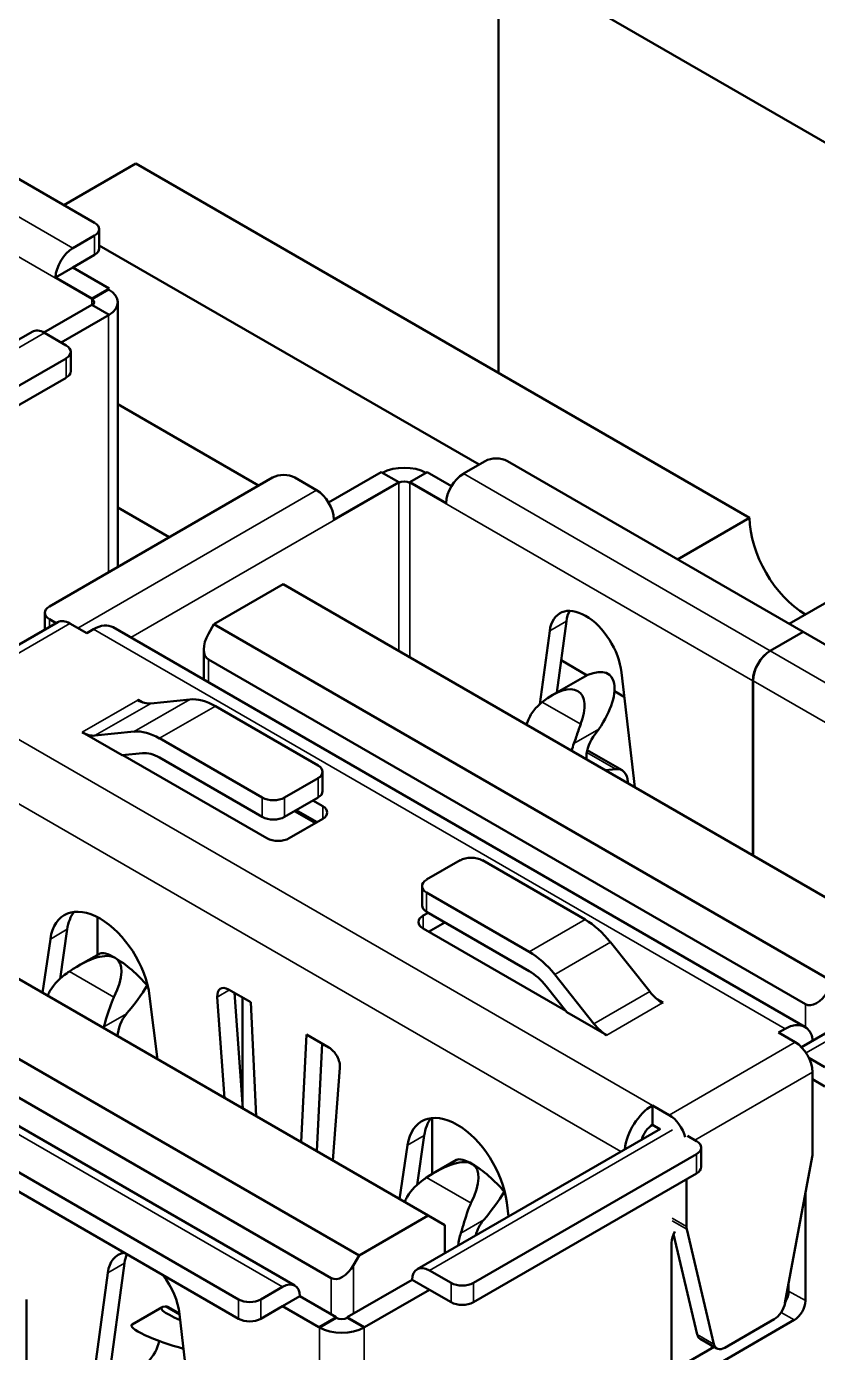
# Model space of a CAD drawing. Header units: millimetres. Extents: x 3137 to 5094, y 789 to 1822.
# Drawn here: x 3994.74 to 4004.76, y 1563.65 to 1580.45 of the extents above; entities that cross this region are included whole.
import ezdxf

# ---------------------------------------------------------------- set-up
doc = ezdxf.new("R2010")
doc.units = ezdxf.units.MM
doc.header["$LTSCALE"] = 1.8
doc.layers.add('외형선(ISO)', color=7, linetype='Continuous', lineweight=50)
doc.layers.add('좁은 외형선(ISO)', color=7, linetype='Continuous', lineweight=35)

msp = doc.modelspace()

# ---------------------------------------------------------------- linework, layer by layer
at = {"layer": '외형선(ISO)'}
for p, q in [((4006.729, 1577.897), (4001.426, 1580.958)), ((4000.718, 1580.55), (4000.718, 1576.059)), ((3995.599, 1577.962), (3991.852, 1580.125)), ((3996.122, 1578.713), (3995.21, 1578.186)), ((4003.9, 1574.222), (3996.122, 1578.713)), ((3995.323, 1577.639), (3995.599, 1577.799)), ((3995.658, 1577.88), (3995.658, 1577.635)), ((4000.471, 1574.896), (3995.658, 1577.675)), ((3995.323, 1577.394), (3995.599, 1577.554)), ((3995.104, 1577.268), (3995.323, 1577.394)), ((3995.104, 1577.268), (3995.564, 1577.003)), ((3995.323, 1577.394), (3995.783, 1577.129)), ((3995.783, 1577.129), (3995.564, 1577.003)), ((3995.776, 1577.117), (3995.564, 1576.994)), ((3995.893, 1576.953), (3995.893, 1573.6)), ((3995.564, 1576.921), (3994.956, 1576.57)), ((3995.783, 1576.794), (3995.175, 1576.443)), ((3995.564, 1576.921), (3995.783, 1576.794)), ((3991.83, 1574.862), (3994.808, 1576.581)), ((3995.238, 1576.406), (3994.963, 1576.566)), ((3995.297, 1576.325), (3995.297, 1576.08)), ((3992.41, 1574.61), (3995.238, 1576.243)), ((3992.41, 1574.365), (3995.238, 1575.998)), ((3995.893, 1575.661), (3997.678, 1574.631)), ((4000.549, 1574.941), (4000.273, 1574.782)), ((4004.579, 1572.777), (4000.832, 1574.941)), ((3998.565, 1574.416), (3999.233, 1574.802)), ((3999.233, 1574.802), (3999.453, 1574.675)), ((3999.594, 1574.675), (3999.813, 1574.802)), ((3999.813, 1574.802), (4000.122, 1574.624)), ((3997.855, 1574.733), (3995.026, 1573.1)), ((3998.413, 1574.573), (3998.137, 1574.733)), ((3998.632, 1574.202), (3999.453, 1574.675)), ((3999.594, 1574.675), (4000.054, 1574.41)), ((3996.546, 1573.977), (3995.893, 1574.355)), ((4003.9, 1574.222), (4002.988, 1573.696)), ((4005.315, 1573.406), (4004.402, 1572.879)), ((3997.112, 1572.875), (3997.989, 1573.381)), ((4005.838, 1568.85), (3997.989, 1573.381)), ((3993.533, 1571.977), (3995.132, 1572.899)), ((3994.968, 1573.018), (3994.968, 1572.805)), ((3995.026, 1572.936), (3995.111, 1572.887)), ((4001.457, 1572.008), (4001.579, 1572.911)), ((3995.499, 1572.761), (3995.287, 1572.884)), ((3995.584, 1572.81), (3995.499, 1572.761)), ((3995.834, 1572.835), (4004.602, 1567.773)), ((3997.041, 1572.753), (3997.112, 1572.875)), ((3997.112, 1572.875), (4004.961, 1568.343)), ((4001.242, 1571.861), (4001.367, 1572.789)), ((4004.161, 1572.537), (4004.579, 1572.777)), ((4004.58, 1572.777), (4004.163, 1572.536)), ((4004.579, 1572.777), (4004.579, 1572.776)), ((4008.327, 1570.613), (4004.58, 1572.777)), ((3996.983, 1572.555), (3996.983, 1572.172)), ((4004.608, 1568.058), (3997.041, 1572.426)), ((4001.512, 1572.417), (4001.842, 1572.226)), ((4002.276, 1572.263), (4002.446, 1570.808)), ((4001.781, 1572.195), (4001.4, 1571.975)), ((4003.942, 1572.157), (4003.942, 1569.944)), ((4003.944, 1572.156), (4003.944, 1569.943)), ((3996.149, 1571.912), (3996.156, 1571.916)), ((3996.156, 1571.916), (3996.216, 1571.882)), ((3996.156, 1571.908), (3996.156, 1571.916)), ((3996.807, 1571.921), (3996.311, 1571.87)), ((4002.189, 1572.026), (4002.312, 1571.955)), ((3998.431, 1571.085), (3997.13, 1571.836)), ((3995.442, 1571.504), (3995.947, 1571.213)), ((3996.1, 1571.513), (3995.604, 1571.462)), ((3997.724, 1570.677), (3996.423, 1571.428)), ((4001.989, 1571.545), (4001.92, 1571.446)), ((3996.207, 1571.239), (3995.947, 1571.213)), ((4002.284, 1571.023), (4001.843, 1571.277)), ((3997.783, 1570.161), (3995.959, 1571.214)), ((3997.724, 1570.432), (3996.423, 1571.183)), ((3998.007, 1570.677), (3998.431, 1570.922)), ((3998.489, 1571.003), (3998.489, 1570.758)), ((4002.075, 1571.023), (4002.206, 1571.038)), ((4002.357, 1570.876), (4002.358, 1570.859)), ((3998.007, 1570.432), (3998.431, 1570.677)), ((3998.367, 1570.64), (3998.49, 1570.569)), ((3998.49, 1570.406), (3998.065, 1570.161)), ((3998.134, 1570.505), (3998.398, 1570.353)), ((3998.155, 1570.517), (3998.419, 1570.365)), ((3999.827, 1565.38), (3991.979, 1569.911)), ((3999.807, 1569.637), (4000.232, 1569.882)), ((4001.815, 1569.131), (4000.514, 1569.882)), ((3999.749, 1569.555), (3999.749, 1569.31)), ((3991.102, 1569.405), (3998.951, 1564.873)), ((4001.108, 1568.723), (3999.807, 1569.474)), ((3999.763, 1569.181), (3999.826, 1569.218)), ((4001.108, 1568.478), (3999.807, 1569.229)), ((4004.558, 1567.514), (4007.535, 1569.233)), ((3995.636, 1568.685), (3995.636, 1569.162)), ((3999.833, 1568.977), (4000.038, 1569.095)), ((3990.359, 1568.983), (3998.137, 1564.493)), ((3998.597, 1564.588), (3991.031, 1568.956)), ((3995.04, 1568.885), (3994.94, 1568.201)), ((3995.252, 1569.008), (3995.161, 1568.382)), ((4001.572, 1567.973), (3999.763, 1569.018)), ((3995.66, 1568.699), (3995.391, 1568.544)), ((4002.635, 1568.219), (4002.138, 1568.843)), ((3989.928, 1568.646), (3997.423, 1564.318)), ((3989.928, 1568.401), (3997.423, 1564.073)), ((4001.927, 1567.811), (4001.431, 1568.434)), ((3997.578, 1568.083), (3997.295, 1568.246)), ((3997.371, 1568.202), (3997.476, 1566.737)), ((4001.584, 1567.958), (4001.324, 1568.286)), ((3996.397, 1567.36), (3996.297, 1568.159)), ((3997.154, 1568.15), (3997.245, 1566.87)), ((3997.473, 1566.78), (3997.473, 1568.143)), ((3997.646, 1566.639), (3997.578, 1568.083)), ((4002.729, 1568.121), (4002.803, 1568.079)), ((4002.803, 1568.079), (4002.796, 1568.075)), ((3996.006, 1567.939), (3996.005, 1567.938)), ((4001.584, 1567.958), (4002.089, 1567.667)), ((4004.352, 1567.748), (4004.267, 1567.699)), ((4004.479, 1567.577), (4004.267, 1567.699)), ((3998.285, 1567.675), (3998.216, 1566.31)), ((3998.568, 1567.511), (3998.285, 1567.675)), ((3998.485, 1567.559), (3998.416, 1566.195)), ((4004.652, 1567.379), (4004.855, 1567.262)), ((3998.617, 1566.079), (3998.708, 1567.253)), ((4004.698, 1566.165), (4004.698, 1567.197)), ((4004.698, 1567.107), (4004.855, 1567.017)), ((4002.669, 1566.532), (4002.669, 1566.777)), ((4002.669, 1566.777), (4002.881, 1566.654)), ((3999.876, 1565.907), (3999.876, 1566.617)), ((4002.669, 1566.532), (4002.763, 1566.477)), ((3999.777, 1566.395), (3999.686, 1565.769)), ((3999.687, 1564.701), (4002.77, 1566.481)), ((4003.229, 1566.323), (4003.114, 1566.389)), ((3999.565, 1566.273), (3999.465, 1565.589)), ((4003.287, 1566.241), (4003.287, 1565.996)), ((4000.185, 1566.087), (3999.916, 1565.931)), ((4000.4, 1564.526), (4003.229, 1566.159)), ((4004.694, 1566.125), (4004.349, 1564.271)), ((4000.4, 1564.281), (4003.229, 1565.914)), ((4003.1, 1565.84), (4003.1, 1565.242)), ((4000.845, 1565.37), (4000.823, 1565.546)), ((4004.608, 1565.658), (4004.608, 1564.302)), ((3998.951, 1564.873), (3999.827, 1565.38)), ((4000.04, 1565.257), (3999.827, 1565.38)), ((4000.04, 1565.257), (4000.04, 1564.905)), ((4000.531, 1565.326), (4000.531, 1565.326)), ((4003.449, 1563.751), (4003.104, 1565.206)), ((4002.91, 1563.322), (4002.91, 1565.037)), ((4003.237, 1563.874), (4002.936, 1565.144)), ((3998.951, 1564.873), (3998.88, 1564.751)), ((3995.978, 1564.779), (3995.549, 1561.586)), ((3999.842, 1564.686), (4000.117, 1564.526)), ((3995.766, 1564.656), (3995.337, 1561.463)), ((3999.623, 1564.567), (3998.802, 1564.094)), ((3999.623, 1564.567), (3999.842, 1564.441)), ((4004.395, 1564.518), (4004.395, 1564.424)), ((3997.706, 1564.318), (3997.982, 1564.477)), ((3997.982, 1564.232), (3998.201, 1564.359)), ((3998.661, 1564.094), (3998.201, 1564.359)), ((3999.842, 1564.441), (3999.021, 1563.967)), ((3999.842, 1564.441), (4000.117, 1564.281)), ((3994.736, 1561.95), (3994.736, 1564.318)), ((3996.074, 1564.001), (3996.455, 1564.221)), ((3996.535, 1564.219), (3996.675, 1564.139)), ((3997.706, 1564.073), (3997.982, 1564.232)), ((3998.442, 1563.967), (3997.982, 1564.232)), ((3997.105, 1560.443), (3996.676, 1564.131)), ((3998.661, 1564.094), (3998.442, 1563.967)), ((3998.449, 1563.963), (3998.661, 1564.085)), ((3999.021, 1563.967), (3998.802, 1564.094)), ((3999.014, 1563.963), (3998.802, 1564.085)), ((4004.466, 1564.057), (4003.052, 1563.24)), ((4003.586, 1563.706), (4004.212, 1564.067)), ((4003.451, 1563.716), (4002.91, 1563.404)), ((4003.486, 1563.696), (4003.274, 1563.818)), ((4003.422, 1563.699), (4003.422, 1563.733))]:
    msp.add_line(p, q, dxfattribs=at)
for centre, major_axis, ratio, start_param, end_param in [((3995.458, 1577.88), (0.2, 0), 0.57735, 5.497787, 7.068583), ((3995.323, 1577.386), (-0.155, -0.268), 0.57735, 3.926991, 5.465523), ((3995.458, 1577.635), (0.2, 0), 0.57735, 5.497787, 6.283185), ((3995.783, 1577.121), (0.005, 0.00866), 0.57735, 0.785398, 2.356194), ((3995.493, 1576.953), (0.4, 0), 0.57735, 5.52279, 7.068583), ((3995.783, 1577.121), (-0.155, -0.268), 0.57735, 5.465523, 5.497787), ((3995.493, 1576.953), (0.1, 0), 0.57735, 5.597955, 7.068583), ((3994.963, 1576.313), (-0.155, 0.268), 0.57735, 5.497787, 6.283185), ((3995.097, 1576.325), (0.2, 0), 0.57735, 5.497787, 7.068583), ((3995.097, 1576.08), (0.2, 0), 0.57735, 5.497787, 6.283185), ((4000.69, 1574.859), (-0.2, 0), 0.57735, 3.926991, 5.497787), ((3997.996, 1574.651), (-0.2, 0), 0.57735, 3.926991, 5.497787), ((3999.523, 1574.626), (0.4, 0), 0.57735, 0.810401, 2.331192), ((4000.273, 1574.528), (0.155, 0.268), 0.57735, 0.785398, 2.323931), ((3999.523, 1574.626), (0.1, 0), 0.57735, 0.785398, 2.356194), ((3999.233, 1574.794), (0.155, -0.268), 0.57735, 0.785398, 0.817662), ((3999.813, 1574.794), (-0.155, -0.268), 0.57735, 5.465523, 5.497787), ((3998.413, 1574.32), (0.155, -0.268), 0.57735, 0.817662, 2.356194), ((4004.608, 1573.815), (-0.5, 0.866), 0.57735, 0.786398, 2.357194), ((3995.168, 1573.018), (-0.2, 0), 0.57735, 5.497787, 7.068583), ((4001.822, 1572.45), (-0.325, 0.563), 0.57735, 4.069961, 6.925613), ((3995.287, 1572.631), (-0.155, 0.268), 0.57735, 5.497787, 6.283185), ((4002.034, 1572.573), (-0.325, 0.563), 0.57735, 0.332447, 0.642428), ((3995.584, 1572.402), (0.25, 0.433), 0.57735, 0, 0.785398), ((3997.183, 1572.671), (-0.141, -0.245), 0.57735, 4.712389, 6.283185), ((4004.161, 1572.284), (-0.155, -0.268), 0.57735, 3.926991, 5.497787), ((4004.163, 1572.283), (-0.155, -0.268), 0.57735, 3.926991, 5.497787), ((4001.682, 1571.676), (-0.44, -0.558), 0.455911, 1.693463, 3.992755), ((4001.301, 1571.456), (-0.44, -0.558), 0.455911, 2.170957, 4.243757), ((3996.149, 1572.28), (0.225, -0.39), 0.57735, 5.497787, 6.03006), ((3997.13, 1571.101), (-0.45, 0.779), 0.57735, 5.497787, 6.03006), ((4001.461, 1571.642), (-0.33, -0.514), 0.543627, 4.959922, 5.123773), ((3995.442, 1571.872), (0.225, -0.39), 0.57735, 5.497787, 6.03006), ((3996.423, 1570.693), (-0.45, 0.779), 0.57735, 5.497787, 6.03006), ((4002.052, 1571.301), (-0.141, -0.276), 0.609189, 4.48567, 5.514794), ((3996.423, 1570.693), (-0.3, 0.52), 0.57735, 5.497787, 6.03006), ((4002.052, 1571.301), (-0.277, -0.544), 0.609189, 4.902653, 5.066503), ((3998.289, 1571.003), (0.2, 0), 0.57735, 5.497787, 7.068583), ((4002.138, 1570.749), (-0.141, -0.276), 0.609189, 2.324315, 3.525389), ((3998.289, 1570.758), (0.2, 0), 0.57735, 5.497787, 6.283185), ((3997.865, 1570.758), (-0.2, 0), 0.57735, 0.785398, 2.356194), ((3998.348, 1570.488), (0.2, 0), 0.57735, 5.497787, 7.068583), ((3997.865, 1570.513), (-0.2, 0), 0.57735, 0.785398, 2.356194), ((3997.924, 1570.243), (0.2, 0), 0.57735, 3.926991, 5.497787), ((4000.373, 1569.8), (0.2, 0), 0.57735, 0.785398, 2.356194), ((3999.949, 1569.555), (-0.2, 0), 0.57735, 5.497787, 7.068583), ((3995.668, 1568.41), (-0.45, 0.779), 0.57735, 4.080939, 6.914635), ((3995.881, 1568.532), (-0.45, 0.779), 0.57735, 0.237941, 0.63145), ((3999.949, 1569.31), (-0.2, 0), 0.57735, 0, 0.785398), ((3999.904, 1569.1), (-0.2, 0), 0.57735, 5.497787, 7.068583), ((4001.815, 1568.396), (-0.45, 0.779), 0.57735, 4.965514, 5.497787), ((3995.109, 1567.804), (-0.779, -0.822), 0.351667, 3.225524, 4.148476), ((3996.027, 1568.334), (0.377, -0.357), 0.283178, 2.272263, 3.057661), ((4001.108, 1567.988), (-0.45, 0.779), 0.57735, 4.965514, 5.497787), ((3995.109, 1567.804), (-0.779, -0.822), 0.351667, 2.302572, 3.225524), ((3996.027, 1568.334), (0.377, -0.357), 0.283178, 1.176066, 2.272263), ((4001.108, 1567.988), (0.3, -0.52), 0.57735, 1.823922, 2.356194), ((3995.607, 1568.092), (-0.779, -0.822), 0.351667, 1.715215, 2.129327), ((3997.295, 1568.083), (-0.1, 0.173), 0.57735, 5.497787, 7.154578), ((4002.796, 1568.442), (-0.225, 0.39), 0.57735, 1.823922, 2.356194), ((4004.749, 1568.303), (0.141, 0.245), 0.57735, 3.141593, 4.712389), ((3995.381, 1568.178), (0.331, 0.513), 0.541925, 1.905488, 1.932274), ((3996.111, 1567.757), (0.14, 0.277), 0.6107, 1.194068, 2.240682), ((3996.111, 1567.757), (0.276, 0.545), 0.6107, 1.845361, 1.872146), ((4002.089, 1568.034), (-0.225, 0.39), 0.57735, 1.823922, 2.356194), ((4004.352, 1567.34), (0.25, 0.433), 0.57735, 5.63135, 7.068583), ((4004.479, 1567.324), (0.155, -0.268), 0.57735, 0.785398, 2.356194), ((3998.568, 1567.348), (-0.1, 0.173), 0.57735, 3.840996, 5.497787), ((4000.194, 1565.797), (-0.45, 0.779), 0.57735, 4.080939, 6.914635), ((4002.669, 1566.368), (-0.25, -0.433), 0.57735, 3.926991, 5.364225), ((4000.406, 1565.919), (-0.45, 0.779), 0.57735, 0.237941, 0.63145), ((4002.669, 1566.368), (-0.1, -0.173), 0.57735, 3.926991, 5.158394), ((4002.881, 1566.401), (-0.155, 0.268), 0.57735, 4.289732, 5.497787), ((4003.087, 1566.241), (0.2, 0), 0.57735, 5.497787, 7.068583), ((3999.634, 1565.191), (-0.779, -0.822), 0.351667, 3.225524, 4.148476), ((4000.553, 1565.721), (-0.377, 0.357), 0.283178, 5.413856, 6.199254), ((3999.634, 1565.191), (-0.779, -0.822), 0.351667, 2.302572, 3.225524), ((4000.553, 1565.721), (-0.377, 0.357), 0.283178, 4.317659, 5.413856), ((4004.557, 1566.083), (0.1, 0.173), 0.57735, 5.261615, 5.497787), ((4003.087, 1565.996), (0.2, 0), 0.57735, 5.497787, 6.283185), ((4000.133, 1565.479), (-0.779, -0.822), 0.351667, 1.715215, 2.129327), ((3999.907, 1565.565), (-0.331, -0.513), 0.541925, 5.047081, 5.073866), ((4000.636, 1565.144), (-0.14, -0.277), 0.6107, 4.33566, 5.061192), ((4003.052, 1565.118), (-0.1, -0.173), 0.57735, 4.700127, 5.497787), ((4003.242, 1565.324), (-0.1, -0.173), 0.57735, 5.497787, 5.733959), ((4000.636, 1565.144), (-0.276, -0.545), 0.6107, 4.986953, 5.263522), ((3996.221, 1564.318), (-0.325, 0.563), 0.57735, 6.059857, 6.925613), ((3996.433, 1564.441), (-0.325, 0.563), 0.57735, 0.390607, 0.642428), ((3998.739, 1564.833), (0.141, 0.245), 0.57735, 3.141593, 4.712389), ((3999.842, 1564.432), (-0.155, 0.268), 0.57735, 5.497787, 7.03632), ((3996.221, 1564.318), (-0.325, 0.563), 0.57735, 4.069961, 4.935717), ((3997.982, 1564.224), (0.155, 0.268), 0.57735, 5.530051, 7.068583), ((4000.259, 1564.608), (0.2, 0), 0.57735, 3.926991, 5.497787), ((4004.254, 1564.343), (0.1, 0.173), 0.57735, 4.684055, 5.497787), ((3996.953, 1564.047), (0.507, -0.164), 0.159763, 2.747444, 4.207354), ((3997.565, 1564.4), (0.2, 0), 0.57735, 3.926991, 5.497787), ((4000.259, 1564.363), (0.2, 0), 0.57735, 3.926991, 5.497787), ((4004.212, 1564.23), (0.1, 0.173), 0.57735, 3.926991, 5.261615), ((4004.466, 1564.22), (0.1, 0.173), 0.57735, 3.926991, 5.497787), ((3996.572, 1563.827), (0.507, -0.164), 0.159763, 2.998446, 5.073552), ((3997.565, 1564.155), (0.2, 0), 0.57735, 3.926991, 5.497787), ((3998.442, 1563.959), (-0.155, -0.268), 0.57735, 2.356194, 2.388458), ((3998.731, 1564.126), (-0.1, 0), 0.57735, 0.785398, 2.356194), ((3999.021, 1563.959), (0.155, -0.268), 0.57735, 3.894727, 3.926991), ((3998.442, 1563.959), (0.005, 0.00866), 0.57735, 5.497787, 7.068583), ((3998.731, 1564.126), (-0.4, 0), 0.57735, 0.785398, 2.356194), ((3999.021, 1563.959), (-0.005, 0.00866), 0.57735, 5.497787, 7.068583), ((4003.374, 1563.991), (-0.1, -0.173), 0.57735, 5.733959, 6.283185), ((3996.203, 1563.707), (0.167, 0.261), 0.543627, 4.322103, 5.354189), ((4003.586, 1563.869), (-0.1, -0.173), 0.57735, 5.733959, 7.068583)]:
    msp.add_ellipse(centre, major_axis=major_axis, ratio=ratio, start_param=start_param, end_param=end_param, dxfattribs=at)
for points, knots in [([(4001.109, 1571.69), (4001.122, 1571.716), (4001.137, 1571.741), (4001.186, 1571.809), (4001.227, 1571.85), (4001.273, 1571.887)], [-0.43990447, -0.43990447, -0.43990447, -0.43990447, -0.4315045, -0.4315045, -0.41445049, -0.41445049, -0.41445049, -0.41445049]), ([(4001.76, 1571.606), (4001.74, 1571.554), (4001.722, 1571.499), (4001.694, 1571.419), (4001.684, 1571.391), (4001.674, 1571.364)], [-0.08935546, -0.08935546, -0.08935546, -0.08935546, -0.07230145, -0.07230145, -0.06390148, -0.06390148, -0.06390148, -0.06390148]), ([(3995.01, 1568.179), (3995.018, 1568.197), (3995.026, 1568.214), (3995.085, 1568.318), (3995.164, 1568.392), (3995.26, 1568.461), (3995.27, 1568.468), (3995.281, 1568.475)], [-0.50998977, -0.50998977, -0.50998977, -0.50998977, -0.50417612, -0.50417612, -0.4730242, -0.4730242, -0.46927278, -0.46927278, -0.46927278, -0.46927278]), ([(3995.845, 1568.15), (3995.84, 1568.139), (3995.835, 1568.129), (3995.792, 1568.03), (3995.762, 1567.927), (3995.727, 1567.809), (3995.722, 1567.79), (3995.716, 1567.771)], [-0.11989026, -0.11989026, -0.11989026, -0.11989026, -0.11613884, -0.11613884, -0.08498692, -0.08498692, -0.07917326, -0.07917326, -0.07917326, -0.07917326]), ([(3999.536, 1565.566), (3999.543, 1565.584), (3999.551, 1565.601), (3999.61, 1565.705), (3999.689, 1565.779), (3999.785, 1565.848), (3999.796, 1565.855), (3999.806, 1565.862)], [-0.21540825, -0.21540825, -0.21540825, -0.21540825, -0.2095946, -0.2095946, -0.17844268, -0.17844268, -0.17469126, -0.17469126, -0.17469126, -0.17469126]), ([(4000.37, 1565.537), (4000.366, 1565.528), (4000.362, 1565.52), (4000.32, 1565.424), (4000.291, 1565.324), (4000.255, 1565.205), (4000.248, 1565.181), (4000.241, 1565.159)], [0.32093293, 0.32093293, 0.32093293, 0.32093293, 0.32405149, 0.32405149, 0.35449419, 0.35449419, 0.36149432, 0.36149432, 0.36149432, 0.36149432])]:
    msp.add_open_spline(points, degree=3, knots=knots, dxfattribs=at)
msp.add_open_spline([(3996.495, 1564.229), (3996.509, 1564.23), (3996.522, 1564.227), (3996.535, 1564.219)], degree=3, dxfattribs=at)
at = {"layer": '좁은 외형선(ISO)'}
for p, q in [((3991.435, 1579.884), (3995.323, 1577.639)), ((3995.564, 1576.994), (3991.216, 1579.505)), ((3995.599, 1577.554), (3995.599, 1577.799)), ((3995.564, 1576.994), (3995.564, 1576.921)), ((3995.776, 1576.79), (3995.776, 1573.532)), ((3994.963, 1576.566), (3991.888, 1574.791)), ((3995.238, 1575.998), (3995.238, 1576.243)), ((4000.273, 1574.782), (4004.161, 1572.537)), ((3999.453, 1574.667), (3996.057, 1572.706)), ((3999.453, 1574.667), (3999.453, 1572.536)), ((3999.594, 1574.667), (3999.594, 1572.455)), ((4003.942, 1572.157), (3999.594, 1574.667)), ((3995.387, 1572.826), (3998.413, 1574.573)), ((3995.026, 1572.936), (3995.026, 1572.838)), ((4001.367, 1572.789), (4001.579, 1572.911)), ((3995.287, 1572.884), (3993.688, 1571.961)), ((3995.584, 1572.81), (4004.352, 1567.748)), ((3997.041, 1572.426), (3997.041, 1572.138)), ((4004.163, 1572.536), (4008.051, 1570.291)), ((4008.292, 1569.646), (4003.944, 1572.156)), ((3995.442, 1571.504), (3996.149, 1571.912)), ((3996.1, 1571.513), (3996.807, 1571.921)), ((3993.901, 1571.839), (4002.669, 1566.777)), ((3995.604, 1571.462), (3996.311, 1571.87)), ((3996.423, 1571.428), (3997.13, 1571.836)), ((4001.76, 1571.606), (4001.273, 1571.887)), ((4001.989, 1571.545), (4001.674, 1571.364)), ((3993.547, 1571.226), (4002.268, 1566.191)), ((4002.206, 1571.038), (4001.838, 1571.25)), ((3998.431, 1570.677), (3998.431, 1570.922)), ((3997.724, 1570.432), (3997.724, 1570.677)), ((3998.007, 1570.677), (3998.007, 1570.432)), ((3998.49, 1570.406), (3998.49, 1570.569)), ((3999.807, 1569.474), (3999.807, 1569.229)), ((4007.69, 1569.217), (4004.616, 1567.442)), ((3999.763, 1569.181), (3999.763, 1569.018)), ((4001.108, 1568.723), (4001.815, 1569.131)), ((3997.982, 1564.477), (3990.204, 1568.968)), ((3995.252, 1569.008), (3995.04, 1568.885)), ((4001.431, 1568.434), (4002.138, 1568.843)), ((3995.845, 1568.15), (3995.281, 1568.475)), ((3997.307, 1568.239), (3997.154, 1568.15)), ((4001.927, 1567.811), (4002.635, 1568.219)), ((4002.089, 1567.667), (4002.796, 1568.075)), ((4004.608, 1567.769), (4004.608, 1568.058)), ((3995.716, 1567.771), (3996.005, 1567.938)), ((4002.881, 1566.654), (4004.479, 1567.577)), ((4004.698, 1567.197), (4003.206, 1566.336)), ((3999.777, 1566.395), (3999.565, 1566.273)), ((4002.925, 1566.466), (3999.842, 1564.686)), ((4003.229, 1565.914), (4003.229, 1566.159)), ((3999.806, 1565.862), (4000.37, 1565.537)), ((4002.918, 1565.348), (4003.1, 1565.242)), ((4000.241, 1565.159), (4000.531, 1565.326)), ((4003.104, 1565.206), (4002.921, 1565.312)), ((3995.978, 1564.779), (3995.766, 1564.656)), ((3998.88, 1564.751), (3998.88, 1564.138)), ((3998.597, 1564.13), (3998.597, 1564.588)), ((4000.117, 1564.281), (4000.117, 1564.526)), ((4000.4, 1564.526), (4000.4, 1564.281)), ((4004.395, 1564.424), (4004.608, 1564.302)), ((3996.495, 1564.229), (3996.677, 1564.124)), ((3997.423, 1564.073), (3997.423, 1564.318)), ((3997.706, 1564.318), (3997.706, 1564.073)), ((4004.466, 1564.057), (4004.3, 1564.153)), ((3998.442, 1563.967), (3998.449, 1563.963)), ((3998.449, 1563.963), (3998.449, 1549.193)), ((3999.014, 1563.963), (3999.021, 1563.967)), ((3999.014, 1563.963), (3999.014, 1549.193)), ((4003.237, 1563.874), (4003.449, 1563.751))]:
    msp.add_line(p, q, dxfattribs=at)

doc.saveas('drawing.dxf')
